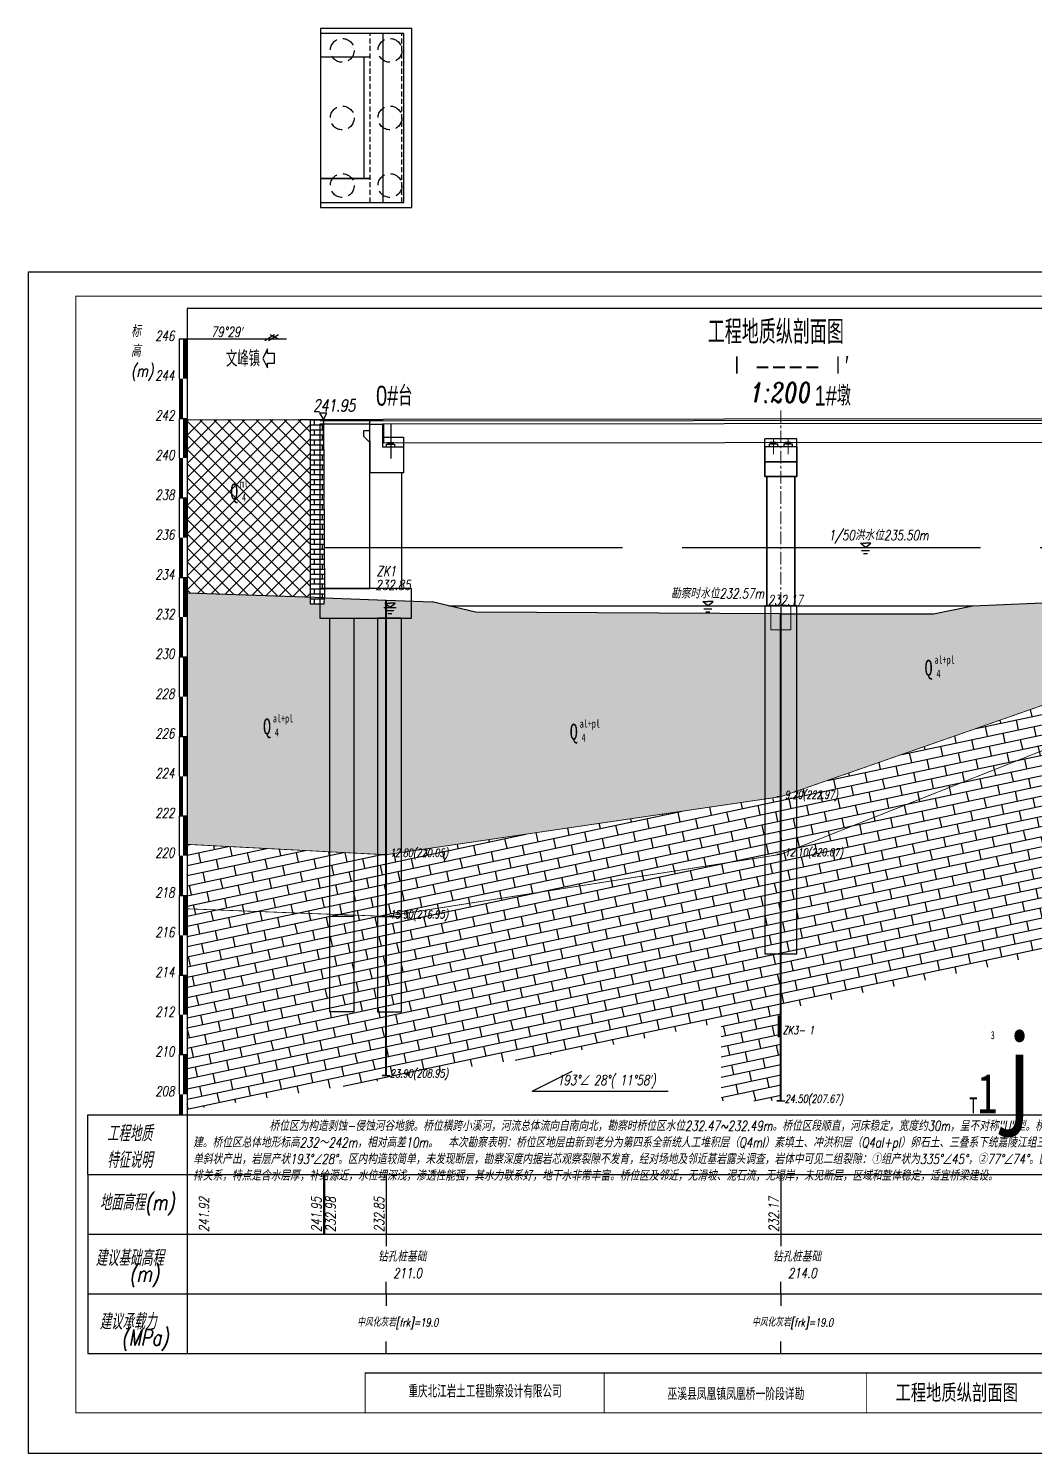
# Model space of a CAD drawing. Header units: millimetres. Extents: x -513 to 23624, y -721 to 12066.
# Drawn here: x -452.2 to -401.7, y 564.7 to 636.4 of the extents above; entities that cross this region are included whole.
import ezdxf
from ezdxf.enums import TextEntityAlignment as Align

# ---------------------------------------------------------------- set-up
doc = ezdxf.new("R2010")
doc.units = ezdxf.units.MM
for name, pattern in [('ACAD_ISO10W100', [18, 12, -3, 0, -3]), ('CENTER', [50.8, 31.75, -6.35, 6.35, -6.35]), ('DASHED', [19.05, 12.7, -6.35]), ('x-tc', [18, 15, -3])]:
    doc.linetypes.add(name, pattern=pattern)
for name, color, linetype in [('图框', 7, 'Continuous'), ('地下水', 5, 'Continuous'), ('地形线', 7, 'Continuous'), ('文字层', 7, 'Continuous'), ('桥型', 1, 'Continuous'), ('水位', 6, 'Continuous')]:
    doc.layers.add(name, color=color, linetype=linetype)
for name, color, linetype, lineweight in [('构造虚线', 6, 'DASHED', 20), ('结构轮廓', 1, 'Continuous', 35), ('轴线', 2, 'CENTER', 15)]:
    doc.layers.add(name, color=color, linetype=linetype, lineweight=lineweight)
doc.styles.add('FS', font='fsdb_e.shx', dxfattribs={"width": 0.75, "bigfont": 'fsdb.shx'})
doc.styles.add('fsdb', font='italc1.shx', dxfattribs={"width": 0.75, "bigfont": 'fsdb.shx'})
doc.styles.add('FSMM', font='fsdb_e.shx', dxfattribs={"width": 0.75, "bigfont": 'fsdb.shx'})
doc.styles.get("Standard").update_dxf_attribs({"font": 'italc1.shx', "width": 0.75, "bigfont": 'fsdb.shx'})
doc.styles.add('style1', font='fsdb_e.shx', dxfattribs={"width": 0.75, "bigfont": 'fsdb.shx'})
doc.styles.add('xdb', font='italc1.shx', dxfattribs={"width": 0.75, "bigfont": 'fsdb.shx'})
doc.styles.add('宋体', font='italc1.shx', dxfattribs={"width": 0.75, "bigfont": 'fsdb.shx'})
doc.styles.add('桥梁', font='fsdb_e.shx', dxfattribs={"width": 0.75, "bigfont": 'fsdb.shx'})
doc.linetypes.add('x-bzh', pattern='A,0,-0.35,[138,ltypeshp.shx,S=0.3,R=0,X=-0.35,Y=0],-2.65', length=3)
pattern_1 = [(11.9783, (-444.261, 578.43094), (-0.1037705, 0.489113), []), (101.9783, (-444.261, 578.43094), (-0.886352, 0.32308), [0.5, -0.5])]

# ---------------------------------------------------------------- blocks, each defined once
blk = doc.blocks.new('地下水标记(剖面)')
at = {"layer": '文字层', "color": 7, "linetype": 'Continuous'}
for p, q in [((-1.53, 0), (1.53, 0)), ((0, 0.01), (-1.32, 1.1)), ((-1.32, 1.1), (0, 1.1)), ((0, 0.01), (1.32, 1.1)), ((1.32, 1.1), (0, 1.1)), ((-1.01, -0.75), (0.99, -0.75)), ((-0.51, -1.5), (0.49, -1.5))]:
    blk.add_line(p, q, dxfattribs=at)
blk = doc.blocks.new('wqsddsdf')
at = {"layer": '桥型', "ltscale": 6.254921}
for p, q in [((1846.524, -9.339), (1846.524, -9.039)), ((1846.524, -9.039), (1846.824, -9.039)), ((1846.824, -9.039), (1846.824, -8.719)), ((1846.824, -9.639), (1846.524, -9.339))]:
    blk.add_line(p, q, dxfattribs=at)
at = {"layer": '桥型'}
for p, q in [((1847.474, -8.719), (1847.474, -9.876)), ((1848.524, -9.379), (1848.524, -9.879)), ((1848.524, -9.876), (1848.524, -11.176)), ((1848.524, -11.176), (1846.824, -11.176)), ((1848.424, -11.179), (1848.424, -16.979))]:
    blk.add_line(p, q, dxfattribs=at)
at = {"layer": '桥型', "ltscale": 4.724409}
blk.add_line((1846.824, -9.879), (1846.824, -9.639), dxfattribs=at)
at = {"layer": '桥型', "ltscale": 19.685039}
for p, q in [((1846.824, -9.876), (1846.824, -11.176)), ((1847.474, -9.379), (1848.524, -9.379)), ((1848.524, -9.876), (1847.474, -9.876))]:
    blk.add_line(p, q, dxfattribs=at)
at = {"layer": '桥型'}
for points in [[(1846.824, -8.719), (1844.324, -8.719), (1844.324, -16.979), (1846.824, -16.979)], [(1844.324, -18.479), (1848.924, -18.479), (1848.924, -16.979), (1844.324, -16.979)]]:
    blk.add_lwpolyline(points, close=True, dxfattribs=at)

msp = doc.modelspace()

# ---------------------------------------------------------------- hatches: boundary and pattern name
at = {"linetype": 'Continuous'}
h = msp.add_hatch(dxfattribs=at)
h.set_pattern_fill('STT', scale=0.2, style=0, pattern_type=2)
h.set_pattern_definition([(45, (-444.261, 578.43094), (-0.3535534, 0.3535534), []), (135, (-444.261, 578.43094), (-0.3535534, -0.3535534), [])])
h.paths.add_polyline_path([(-444.261, 607.96916), (-438.08013, 607.76473), (-438.08013, 616.70801), (-444.261, 616.68094)])
h.paths.add_polyline_path([(-441.69895, 613.78242), (-441.11895, 613.78242), (-441.11895, 613.18242), (-441.69895, 613.18242)], flags=24)
h.paths.add_polyline_path([(-441.59895, 613.08242), (-441.21562, 613.08242), (-441.21562, 612.48242), (-441.59895, 612.48242)], flags=24)
h.paths.add_polyline_path([(-442.29895, 613.68242), (-441.52562, 613.68242), (-441.52562, 612.39353), (-442.29895, 612.39353)], flags=24)
h = msp.add_hatch(dxfattribs=at)
h.set_pattern_fill('HY', scale=0.1, style=0, pattern_type=2)
h.set_pattern_definition([(0, (-444.261, 578.43094), (0, 0.25), []), (90, (-444.261, 578.43094), (-0.4, 0.25), [0.25, -0.25])])
h.paths.add_polyline_path([(-437.411, 616.71094), (-438.08013, 616.70801), (-438.08013, 607.76473), (-437.361, 607.74094)])
h.paths.add_polyline_path([(-437.361, 607.74094), (-438.08013, 607.76473), (-438.08013, 607.42626), (-437.37141, 607.42626)])
h = msp.add_hatch(dxfattribs=at)
h.set_pattern_fill('LST', scale=0.2, style=0, pattern_type=2)
h.set_pattern_definition([(0, (-444.261, 578.431), (0, 2), [0.2, -1.8]), (45, (-444.061, 578.431), (-2, 2e-16), [0.14142, -2.687006]), (135, (-444.261, 578.431), (-2e-16, -2), [0.14142, -2.687006]), (90, (-444.361, 578.531), (-2, 1e-16), [0.1, -1.9]), (135, (-443.511, 579.181), (-2e-16, -2), [0.21213, -2.616295]), (90, (-443.961, 578.531), (-2, 1e-16), [0.1, -1.9]), (45, (-444.361, 578.631), (-2, 2e-16), [0.14142, -2.687006]), (0, (-444.261, 578.731), (0, 2), [0.2, -1.8]), (135, (-443.961, 578.631), (-2e-16, -2), [0.14142, -2.687006]), (45, (-442.761, 578.331), (-2, 2e-16), [0.14142, -2.687006]), (90, (-442.661, 578.431), (-2, 1e-16), [0.2, -1.8]), (135, (-442.661, 578.631), (-2e-16, -2), [0.14142, -2.687006]), (0, (-442.861, 578.331), (0, 2), [0.1, -1.9]), (0, (-442.861, 578.731), (0, 2), [0.1, -1.9]), (135, (-442.861, 578.331), (-2e-16, -2), [0.14142, -2.687006]), (90, (-442.961, 578.431), (-2, 1e-16), [0.2, -1.8]), (45, (-442.961, 578.631), (-2, 2e-16), [0.14142, -2.687006]), (0, (-443.511, 579.181), (0, 2), [0.1, -1.9]), (45, (-443.411, 579.181), (-2, 2e-16), [0.14142, -2.687006]), (90, (-443.311, 579.281), (-2, 1e-16), [0.1, -1.9]), (135, (-443.311, 579.381), (-2e-16, -2), [0.21213, -2.616295]), (0, (-443.561, 579.531), (0, 2), [0.1, -1.9]), (90, (-443.661, 579.331), (-2, 1e-16), [0.1, -1.9]), (45, (-443.661, 579.431), (-2, 2e-16), [0.14142, -2.687006]), (0, (-442.761, 579.431), (0, 2), [0.1, -1.9]), (45, (-442.661, 579.431), (-2, 2e-16), [0.21213, -2.616295]), (90, (-442.511, 579.581), (-2, 1e-16), [0.1, -1.9]), (135, (-442.761, 579.431), (-2e-16, -2), [0.14142, -2.687006]), (90, (-442.861, 579.531), (-2, 1e-16), [0.1, -1.9]), (45, (-442.861, 579.631), (-2, 2e-16), [0.21213, -2.616295]), (0, (-442.711, 579.781), (0, 2), [0.1, -1.9]), (135, (-442.511, 579.681), (-2e-16, -2), [0.14142, -2.687006]), (0, (-443.511, 579.931), (0, 2), [0.1, -1.9]), (135, (-443.511, 579.931), (-2e-16, -2), [0.14142, -2.687006]), (90, (-443.611, 580.031), (-2, 1e-16), [0.1, -1.9]), (45, (-443.611, 580.131), (-2, 2e-16), [0.21213, -2.616295]), (0, (-443.461, 580.281), (0, 2), [0.1, -1.9]), (135, (-443.261, 580.181), (-2e-16, -2), [0.14142, -2.687006]), (90, (-443.261, 580.081), (-2, 1e-16), [0.1, -1.9]), (45, (-443.411, 579.931), (-2, 2e-16), [0.21213, -2.616295]), (90, (-444.261, 578.67094), (-0.5, 0.5), [0.02, -0.98]), (0, (-444.261, 578.69094), (0.5, 0.5), [0.02, -0.98]), (90, (-444.241, 578.67094), (-0.5, 0.5), [0.02, -0.98]), (0, (-444.261, 578.67094), (0.5, 0.5), [0.02, -0.98])])
h.paths.add_polyline_path([(-384.561, 605.44576), (-384.561, 608.11424), (-393.28378, 607.8195), (-393.28714, 607.68953), (-394.05135, 607.68953), (-394.04805, 607.79368), (-397.29689, 607.6839), (-397.521, 607.63094), (-397.521, 603.63094), (-394.601, 604.22288)])
h.paths.add_polyline_path([(-397.521, 607.63094), (-404.75957, 607.33094), (-406.72826, 606.93094), (-414.411, 606.93094), (-414.411, 597.73094), (-397.521, 603.63094)])
h.paths.add_polyline_path([(-414.411, 606.93094), (-429.75845, 607.00995), (-431.94267, 607.53152), (-434.261, 607.61094), (-434.261, 594.81094), (-414.411, 597.73094)])
h.paths.add_polyline_path([(-434.261, 607.61094), (-437.361, 607.74094), (-437.37141, 607.42626), (-438.08013, 607.42626), (-438.08013, 607.76473), (-444.261, 607.96916), (-444.261, 595.33306), (-434.261, 594.81094)])
h.paths.add_polyline_path([(-390.10203, 606.86914), (-388.89536, 606.86914), (-388.89536, 606.19581), (-390.10203, 606.19581)], flags=24)
h.paths.add_polyline_path([(-390.00203, 606.16914), (-389.61869, 606.16914), (-389.61869, 605.56914), (-390.00203, 605.56914)], flags=24)
h.paths.add_polyline_path([(-390.70203, 606.76914), (-389.92869, 606.76914), (-389.92869, 605.48026), (-390.70203, 605.48026)], flags=24)
h.paths.add_polyline_path([(-397.421, 604.03094), (-395.09421, 604.03094), (-395.09421, 603.43094), (-397.421, 603.43094)], flags=9)
h.paths.add_polyline_path([(-406.78451, 604.91672), (-405.57784, 604.91672), (-405.57784, 604.24338), (-406.78451, 604.24338)], flags=24)
h.paths.add_polyline_path([(-406.68451, 604.21672), (-406.30117, 604.21672), (-406.30117, 603.61672), (-406.68451, 603.61672)], flags=24)
h.paths.add_polyline_path([(-407.38451, 604.81672), (-406.61117, 604.81672), (-406.61117, 603.52783), (-407.38451, 603.52783)], flags=24)
h.paths.add_polyline_path([(-414.311, 598.13094), (-411.98421, 598.13094), (-411.98421, 597.53094), (-414.311, 597.53094)], flags=9)
h.paths.add_polyline_path([(-424.62433, 601.70099), (-423.41766, 601.70099), (-423.41766, 601.02766), (-424.62433, 601.02766)], flags=24)
h.paths.add_polyline_path([(-424.52433, 601.00099), (-424.141, 601.00099), (-424.141, 600.40099), (-424.52433, 600.40099)], flags=24)
h.paths.add_polyline_path([(-425.22433, 601.60099), (-424.451, 601.60099), (-424.451, 600.3121), (-425.22433, 600.3121)], flags=24)
h.paths.add_polyline_path([(-434.161, 595.21094), (-431.65207, 595.21094), (-431.65207, 594.61094), (-434.161, 594.61094)], flags=9)
h.paths.add_polyline_path([(-440.04707, 601.96556), (-438.84041, 601.96556), (-438.84041, 601.29223), (-440.04707, 601.29223)], flags=24)
h.paths.add_polyline_path([(-439.94707, 601.26556), (-439.56374, 601.26556), (-439.56374, 600.66556), (-439.94707, 600.66556)], flags=24)
h.paths.add_polyline_path([(-440.64707, 601.86556), (-439.87374, 601.86556), (-439.87374, 600.57667), (-440.64707, 600.57667)], flags=24)
h = msp.add_hatch(dxfattribs=at)
h.set_pattern_fill('HY', scale=0.2, angle=11.978284, style=0, pattern_type=2)
h.set_pattern_definition(pattern_1)
h.paths.add_polyline_path([(-397.521, 590.71198), (-384.561, 593.83138), (-384.561, 603.54904), (-394.601, 602.21385), (-397.521, 601.53094)])
h.paths.add_polyline_path([(-394.601, 604.22288), (-397.521, 603.63094), (-397.521, 601.53094), (-394.601, 602.21385), (-384.561, 603.54904), (-384.561, 605.44576)])
h.paths.add_polyline_path([(-397.521, 601.53094), (-397.521, 603.63094), (-414.411, 597.73094), (-414.411, 594.83094)])
h.paths.add_polyline_path([(-414.411, 594.83094), (-414.411, 587.00191), (-403.84473, 589.18989), (-397.521, 590.71198), (-397.521, 601.53094)])
h.paths.add_polyline_path([(-434.261, 591.71094), (-444.261, 592.09057), (-444.261, 581.9619), (-423.14089, 585.1942), (-414.411, 587.00191), (-414.411, 594.83094)])
h.paths.add_polyline_path([(-414.411, 594.83094), (-414.411, 597.73094), (-434.261, 594.81094), (-434.261, 591.71094)])
h.paths.add_polyline_path([(-444.261, 595.33306), (-444.261, 592.09057), (-434.261, 591.71094), (-434.261, 594.81094)])
h.paths.add_polyline_path([(-397.421, 601.93094), (-395.10493, 601.93094), (-395.10493, 601.33094), (-397.421, 601.33094)], flags=24)
h.paths.add_polyline_path([(-397.421, 604.03094), (-395.09421, 604.03094), (-395.09421, 603.43094), (-397.421, 603.43094)], flags=25)
h.paths.add_polyline_path([(-414.311, 595.23094), (-411.80207, 595.23094), (-411.80207, 594.63094), (-414.311, 594.63094)], flags=24)
h.paths.add_polyline_path([(-414.311, 598.13094), (-411.98421, 598.13094), (-411.98421, 597.53094), (-414.311, 597.53094)], flags=25)
h.paths.add_polyline_path([(-434.161, 584.11094), (-431.61993, 584.11094), (-431.61993, 583.51094), (-434.161, 583.51094)], flags=24)
h.paths.add_polyline_path([(-434.161, 592.11094), (-431.65207, 592.11094), (-431.65207, 591.51094), (-434.161, 591.51094)], flags=24)
h.paths.add_polyline_path([(-434.161, 595.21094), (-431.65207, 595.21094), (-431.65207, 594.61094), (-434.161, 594.61094)], flags=25)
h = msp.add_hatch(dxfattribs=at)
h.set_pattern_fill('HY', scale=0.2, angle=11.978284, style=0, pattern_type=2)
h.set_pattern_definition(pattern_1)
h.paths.add_polyline_path([(-417.411, 586.3807), (-417.411, 582.43094), (-414.411, 582.43094), (-414.411, 587.00191)])
h.paths.add_polyline_path([(-400.521, 586.73094), (-397.521, 586.73094), (-397.521, 590.71198), (-400.521, 589.98989)])

# ---------------------------------------------------------------- linework, layer by layer
at = {"color": 1, "linetype": 'DASHED', "ltscale": 0.02}
for p, q in [((-435.061, 627.62076), (-435.061, 636.12076)), ((-433.461, 627.62076), (-433.461, 636.12076))]:
    msp.add_line(p, q, dxfattribs=at)
at = {"color": 1, "linetype": 'Continuous'}
for p, q in [((-434.41093, 627.62076), (-434.41093, 636.12076)), ((-435.061, 634.92076), (-437.561, 634.92076)), ((-435.36093, 628.82076), (-435.36093, 634.92076)), ((-435.061, 628.82076), (-437.561, 628.82076))]:
    msp.add_line(p, q, dxfattribs=at)
at = {"color": 7, "linetype": 'Continuous'}
for p, q in [((-437.561, 628.82076), (-435.061, 628.82076)), ((-444.661, 620.76094), (-439.261, 620.76094)), ((-439.861, 620.96094), (-440.361, 620.66094)), ((-439.661, 620.96094), (-440.161, 620.66094)), ((-439.68924, 620.76094), (-440.08924, 620.96094)), ((-435.08726, 616.62045), (-435.08104, 614.66423)), ((-414.411, 597.73094), (-414.611, 597.73094)), ((-434.261, 594.81094), (-434.461, 594.81094)), ((-414.411, 594.83094), (-414.611, 594.83094)), ((-434.261, 591.71094), (-434.461, 591.71094)), ((-434.261, 583.71094), (-434.461, 583.71094)), ((-426.9085, 582.92441), (-424.9085, 583.92441)), ((-426.9085, 582.92441), (-420.07287, 582.92441)), ((-414.611, 582.43094), (-414.211, 582.43094)), ((-414.411, 582.43094), (-414.611, 582.43094))]:
    msp.add_line(p, q, dxfattribs=at)
for p, q in [((-370.41637, 622.2822), (-444.261, 622.2822)), ((-444.261, 622.2822), (-444.261, 578.43094)), ((-444.661, 620.76094), (-444.661, 618.76094)), ((-444.661, 620.76094), (-444.261, 620.76094)), ((-444.261, 618.76094), (-444.261, 616.76094)), ((-444.661, 616.76094), (-444.661, 614.76094)), ((-444.661, 616.76094), (-444.261, 616.76094)), ((-444.661, 616.76094), (-444.261, 616.76094)), ((-444.261, 614.76094), (-444.261, 612.76094)), ((-444.661, 612.76094), (-444.661, 610.76094)), ((-444.661, 612.76094), (-444.261, 612.76094)), ((-444.661, 612.76094), (-444.261, 612.76094)), ((-444.261, 610.76094), (-444.261, 608.76094)), ((-444.661, 608.76094), (-444.661, 606.76094)), ((-444.661, 608.76094), (-444.261, 608.76094)), ((-444.661, 608.76094), (-444.261, 608.76094)), ((-444.261, 606.76094), (-444.261, 604.76094)), ((-444.661, 604.76094), (-444.661, 602.76094)), ((-444.661, 604.76094), (-444.261, 604.76094)), ((-444.661, 604.76094), (-444.261, 604.76094)), ((-444.261, 602.76094), (-444.261, 600.76094)), ((-444.661, 600.76094), (-444.661, 598.76094)), ((-444.661, 600.76094), (-444.261, 600.76094)), ((-444.661, 600.76094), (-444.261, 600.76094)), ((-444.261, 598.76094), (-444.261, 596.76094)), ((-444.661, 596.76094), (-444.661, 594.76094)), ((-444.661, 596.76094), (-444.261, 596.76094)), ((-444.661, 596.76094), (-444.261, 596.76094)), ((-444.261, 594.76094), (-444.261, 592.76094)), ((-444.661, 592.76094), (-444.661, 590.76094)), ((-444.661, 592.76094), (-444.261, 592.76094)), ((-444.661, 592.76094), (-444.261, 592.76094)), ((-444.261, 590.76094), (-444.261, 588.76094)), ((-444.661, 588.76094), (-444.661, 586.76094)), ((-444.661, 588.76094), (-444.261, 588.76094)), ((-444.661, 588.76094), (-444.261, 588.76094)), ((-444.261, 586.76094), (-444.261, 584.76094)), ((-444.661, 584.76094), (-444.661, 582.76094)), ((-444.661, 584.76094), (-444.261, 584.76094)), ((-444.661, 584.76094), (-444.261, 584.76094)), ((-434.461, 583.71094), (-434.061, 583.71094)), ((-444.261, 582.76094), (-444.261, 580.76094)), ((-449.261, 581.72441), (-384.561, 581.72441)), ((-444.661, 581.72441), (-444.261, 581.72441)), ((-444.261, 581.72441), (-444.261, 569.72441)), ((-444.261, 581.72441), (-444.261, 578.72441)), ((-449.261, 578.72441), (-384.561, 578.72441)), ((-449.261, 578.72441), (-449.261, 572.72441)), ((-449.261, 578.72441), (-449.261, 569.72441)), ((-444.261, 578.72441), (-444.261, 572.72441)), ((-437.411, 578.72441), (-437.411, 575.72441)), ((-437.361, 578.72441), (-437.361, 575.72441)), ((-434.261, 578.72441), (-434.261, 575.72441)), ((-414.411, 578.72441), (-414.411, 575.72441)), ((-449.261, 575.72441), (-384.561, 575.72441)), ((-449.261, 575.72441), (-384.561, 575.72441)), ((-449.261, 572.72441), (-384.561, 572.72441)), ((-449.261, 569.72441), (-384.561, 569.72441))]:
    msp.add_line(p, q)
at = {"color": 1}
msp.add_lwpolyline([(-437.561, 627.37076), (-432.961, 627.37076), (-432.961, 636.37076), (-437.561, 636.37076)], close=True, dxfattribs=at)
at = {"color": 1, "linetype": 'Continuous'}
msp.add_lwpolyline([(-437.561, 627.62076), (-433.36093, 627.62076), (-433.36093, 636.12076), (-437.561, 636.12076)], dxfattribs=at)
for points in [[(-444.361, 620.76094, 0.2, 0.2, 0), (-444.361, 618.76094, 0, 0, 0)], [(-444.561, 618.76094, 0.2, 0.2, 0), (-444.561, 616.76094, 0, 0, 0)], [(-444.361, 616.76094, 0.2, 0.2, 0), (-444.361, 614.76094, 0, 0, 0)], [(-444.561, 614.76094, 0.2, 0.2, 0), (-444.561, 612.76094, 0, 0, 0)], [(-444.361, 612.76094, 0.2, 0.2, 0), (-444.361, 610.76094, 0, 0, 0)], [(-444.561, 610.76094, 0.2, 0.2, 0), (-444.561, 608.76094, 0, 0, 0)], [(-444.361, 608.76094, 0.2, 0.2, 0), (-444.361, 606.76094, 0, 0, 0)], [(-434.261, 607.61094, 0.1, 0.1, 0), (-434.261, 583.71094, 0, 0, 0)], [(-444.561, 606.76094, 0.2, 0.2, 0), (-444.561, 604.76094, 0, 0, 0)], [(-444.361, 604.76094, 0.2, 0.2, 0), (-444.361, 602.76094, 0, 0, 0)], [(-444.561, 602.76094, 0.2, 0.2, 0), (-444.561, 600.76094, 0, 0, 0)], [(-444.361, 600.76094, 0.2, 0.2, 0), (-444.361, 598.76094, 0, 0, 0)], [(-444.561, 598.76094, 0.2, 0.2, 0), (-444.561, 596.76094, 0, 0, 0)], [(-444.361, 596.76094, 0.2, 0.2, 0), (-444.361, 594.76094, 0, 0, 0)], [(-444.561, 594.76094, 0.2, 0.2, 0), (-444.561, 592.76094, 0, 0, 0)], [(-444.361, 592.76094, 0.2, 0.2, 0), (-444.361, 590.76094, 0, 0, 0)], [(-444.561, 590.76094, 0.2, 0.2, 0), (-444.561, 588.76094, 0, 0, 0)], [(-444.361, 588.76094, 0.2, 0.2, 0), (-444.361, 586.76094, 0, 0, 0)], [(-444.561, 586.76094, 0.2, 0.2, 0), (-444.561, 584.76094, 0, 0, 0)], [(-444.361, 584.76094, 0.2, 0.2, 0), (-444.361, 582.76094, 0, 0, 0)], [(-444.561, 582.76094, 0.2, 0.2, 0), (-444.561, 581.72441, 0, 0, 0)]]:
    msp.add_lwpolyline(points, format="xyseb")
at = {"color": 7}
msp.add_lwpolyline([(-440.21265, 620.02056), (-440.21265, 620.26163), (-440.45371, 619.7795), (-440.21265, 619.29738), (-440.21265, 619.53844), (-439.87139, 619.53844), (-439.87139, 620.02056)], close=True, dxfattribs=at)
at = {"color": 7, "linetype": 'Continuous'}
for points in [[(-438.08013, 616.70801), (-438.08013, 607.42626), (-437.37141, 607.42626), (-437.361, 607.74094)], [(-449.261, 578.72441), (-449.261, 581.72441)]]:
    msp.add_lwpolyline(points, dxfattribs=at)
for points in [[(-434.19104, 615.51623), (-433.89104, 615.51623), (-433.89104, 615.52623), (-434.19104, 615.52623)], [(-434.16604, 615.46423), (-433.91604, 615.46423), (-433.91604, 615.51623), (-434.16604, 615.51623)]]:
    msp.add_lwpolyline(points, close=True, dxfattribs=at)
at = {"color": 7, "linetype": 'x-tc'}
msp.add_lwpolyline([(-437.361, 607.74094), (-444.261, 607.96916)], dxfattribs=at)
at = {"color": 7, "linetype": 'Continuous'}
for points in [[(-414.411, 606.93094, 0.1, 0.1, 0), (-414.411, 582.43094, 0, 0, 0)], [(-414.511, 586.73094, 0.1, 0.1, 0), (-414.511, 585.63094, 0, 0, 0)]]:
    msp.add_lwpolyline(points, format="xyseb", dxfattribs=at)
at = {"color": 7, "linetype": 'x-bzh'}
for points in [[(-414.411, 597.73094, 0.04, 0.04, 0), (-397.521, 603.63094, 0, 0, 0)], [(-434.261, 594.81094, 0.04, 0.04, 0), (-414.411, 597.73094, 0, 0, 0)], [(-444.261, 595.33306, 0.04, 0.04, 0), (-434.261, 594.81094, 0, 0, 0)]]:
    msp.add_lwpolyline(points, format="xyseb", dxfattribs=at)
at = {"color": 7, "linetype": 'ACAD_ISO10W100'}
for points in [[(-414.411, 594.83094, 0.04, 0.04, 0), (-397.521, 601.53094, 0, 0, 0)], [(-434.261, 591.71094, 0.04, 0.04, 0), (-414.411, 594.83094, 0, 0, 0)]]:
    msp.add_lwpolyline(points, format="xyseb", dxfattribs=at)
at = {"color": 7, "linetype": 'ACAD_ISO10W100', "const_width": 0.04, "flags": 128}
msp.add_lwpolyline([(-444.261, 592.09057), (-434.261, 591.71094)], dxfattribs=at)
at = {"linetype": 'Continuous'}
for points in [[(-434.261, 575.72441), (-434.261, 575.12441)], [(-414.411, 575.72441), (-414.411, 575.12441)], [(-434.261, 572.72441), (-434.261, 573.32441)], [(-434.261, 572.72441), (-434.261, 572.12441)], [(-414.411, 572.72441), (-414.411, 573.32441)], [(-414.411, 572.72441), (-414.411, 572.12441)], [(-434.261, 569.72441), (-434.261, 570.32441)], [(-414.411, 569.72441), (-414.411, 570.32441)]]:
    msp.add_lwpolyline(points, dxfattribs=at)
at = {"color": 1, "linetype": 'DASHED', "ltscale": 0.05}
for centre in [(-436.461, 635.27076), (-434.061, 635.27076), (-436.461, 631.87076), (-434.061, 631.87076), (-436.461, 628.47076), (-434.061, 628.47076)]:
    msp.add_circle(centre, 0.6, dxfattribs=at)
at = {"layer": '图框', "color": 9}
msp.add_lwpolyline([(-368.13675, 564.69289), (-452.23526, 564.69289), (-452.23526, 624.13553), (-368.13675, 624.13553)], close=True, dxfattribs=at)
at = {"layer": '图框', "color": 7, "linetype": 'Continuous', "const_width": 0.06}
msp.add_lwpolyline([(-449.85924, 622.90898), (-369.50867, 622.90898), (-369.50867, 566.74124), (-449.85924, 566.74124)], close=True, dxfattribs=at)
msp.add_lwpolyline([(-369.50867, 568.74124), (-435.30867, 568.74124), (-435.30867, 566.74124)], dxfattribs=at)
at = {"layer": '图框', "color": 7, "const_width": 0.04}
for points in [[(-423.29104, 566.74124), (-423.29104, 568.74124)], [(-410.09782, 566.74124), (-410.09782, 568.74124)]]:
    msp.add_lwpolyline(points, dxfattribs=at)
at = {"layer": '地下水', "linetype": 'x-tc'}
msp.add_lwpolyline([(-437.37505, 610.26094), (-393.96977, 610.26094)], dxfattribs=at)
at = {"layer": '地下水', "linetype": 'Continuous'}
msp.add_lwpolyline([(-431.10269, 607.33094), (-404.75957, 607.33094)], dxfattribs=at)
at = {"layer": '地形线'}
for p, q in [((-444.261, 616.68094), (-437.411, 616.71094)), ((-437.411, 616.71094), (-437.361, 607.74094)), ((-437.361, 607.74094), (-434.261, 607.61094)), ((-434.261, 607.61094), (-431.94267, 607.53152)), ((-404.75957, 607.33094), (-397.521, 607.63094))]:
    msp.add_line(p, q, dxfattribs=at)
for points in [[(-414.411, 606.93094), (-429.75845, 607.00995), (-431.94267, 607.53152)], [(-414.411, 606.93094), (-406.72826, 606.93094), (-404.75957, 607.33094)]]:
    msp.add_lwpolyline(points, dxfattribs=at)
at = {"layer": '构造虚线', "ltscale": 14.76378}
for p, q in [((-414.91104, 607.32358), (-414.91104, 606.12358)), ((-413.91104, 607.32358), (-413.91104, 606.12358)), ((-414.91104, 606.12358), (-413.91104, 606.12358))]:
    msp.add_line(p, q, dxfattribs=at)
at = {"layer": '桥型'}
for p, q in [((-438.58182, 616.71094), (-434.41111, 616.71094)), ((-389.8297, 616.65356), (-437.561, 616.61864)), ((-437.411, 615.80194), (-437.411, 616.55194)), ((-435.08104, 616.47094), (-434.43104, 616.47094)), ((-389.82959, 616.50356), (-434.43104, 616.47094)), ((-389.82976, 616.74356), (-434.41111, 616.71094)), ((-434.39104, 616.47094), (-434.39104, 615.52096)), ((-434.02093, 616.47094), (-434.02093, 614.73486)), ((-434.43104, 615.81094), (-433.38104, 615.81094)), ((-413.61104, 615.72898), (-415.21104, 615.72898)), ((-415.21104, 615.32898), (-415.21104, 615.72898)), ((-413.61104, 615.32898), (-413.61104, 615.72898)), ((-394.43106, 615.5502), (-434.39104, 615.52096)), ((-433.38104, 615.31423), (-433.38104, 615.31423)), ((-413.61104, 615.32898), (-415.21104, 615.32898)), ((-414.98104, 615.32898), (-414.98104, 615.47898)), ((-414.98104, 615.47898), (-414.58104, 615.47898)), ((-414.58104, 615.47898), (-414.58104, 615.32898)), ((-414.24104, 615.32898), (-414.24104, 615.47898)), ((-414.24104, 615.47898), (-413.84104, 615.47898)), ((-413.84104, 615.47898), (-413.84104, 615.32898)), ((-415.21104, 607.32358), (-415.21104, 589.82358)), ((-413.61104, 589.82358), (-413.61104, 607.32358)), ((-415.21104, 589.82358), (-413.61104, 589.82358))]:
    msp.add_line(p, q, dxfattribs=at)
at = {"layer": '桥型', "ltscale": 2.952756}
for p, q in [((-434.24104, 615.31423), (-434.24104, 615.46423)), ((-433.84104, 615.46423), (-433.84104, 615.31423))]:
    msp.add_line(p, q, dxfattribs=at)
at = {"layer": '桥型', "ltscale": 7.874016}
msp.add_line((-434.24104, 615.46423), (-433.84104, 615.46423), dxfattribs=at)
at = {"layer": '桥型', "ltscale": 13.740157}
msp.add_line((-414.41104, 607.26892), (-414.41104, 597.81976), dxfattribs=at)
at = {"layer": '桥型'}
for points in [[(-437.411, 616.71094), (-437.23122, 617.02894), (-437.59651, 617.02563)], [(-414.95114, 615.53098), (-414.65114, 615.53098), (-414.65114, 615.54098), (-414.95114, 615.54098)], [(-414.92614, 615.47898), (-414.67614, 615.47898), (-414.67614, 615.53098), (-414.92614, 615.53098)], [(-414.21114, 615.53098), (-413.91114, 615.53098), (-413.91114, 615.54098), (-414.21114, 615.54098)], [(-414.18614, 615.47898), (-413.93614, 615.47898), (-413.93614, 615.53098), (-414.18614, 615.53098)], [(-435.8811, 591.71083), (-437.0811, 591.71083), (-437.0811, 606.71083), (-435.8811, 606.71083)], [(-435.8811, 586.91083), (-437.0811, 586.91083), (-437.0811, 606.71083), (-435.8811, 606.71083)], [(-434.6811, 591.71083), (-433.4811, 591.71083), (-433.4811, 606.71083), (-434.6811, 606.71083)], [(-434.6811, 586.91083), (-433.4811, 586.91083), (-433.4811, 606.71083), (-434.6811, 606.71083)]]:
    msp.add_lwpolyline(points, close=True, dxfattribs=at)
at = {"layer": '结构轮廓'}
for p, q in [((-415.21104, 614.57898), (-415.21104, 615.32898)), ((-413.61104, 615.32898), (-413.61104, 614.57898)), ((-415.21104, 613.82898), (-415.21104, 614.57898)), ((-415.21104, 614.57898), (-413.61104, 614.57898)), ((-413.61104, 614.57898), (-413.61104, 613.82898)), ((-413.61104, 613.82898), (-415.21104, 613.82898)), ((-415.11104, 613.82358), (-415.11104, 607.32358)), ((-413.71104, 613.82358), (-413.71104, 607.32358)), ((-415.21104, 607.32358), (-413.61104, 607.32358))]:
    msp.add_line(p, q, dxfattribs=at)
at = {"layer": '轴线', "linetype": 'CENTER', "ltscale": 0.02}
msp.add_line((-414.41104, 617.16101), (-414.41104, 607.26892), dxfattribs=at)
at = {"layer": '轴线', "ltscale": 14.724409}
for p, q in [((-414.78104, 615.70398), (-414.78104, 614.95398)), ((-414.04104, 615.70398), (-414.04104, 614.95398)), ((-414.41104, 607.26892), (-414.41104, 606.74858))]:
    msp.add_line(p, q, dxfattribs=at)

# ---------------------------------------------------------------- block references
at = {"color": 7, "linetype": 'Continuous'}
msp.add_blockref('wqsddsdf', (-2281.90552, 625.18976), dxfattribs=at)
at = {"layer": '地下水', "color": 7, "linetype": 'Continuous', "xscale": 0.1999999999998181, "yscale": 0.1999999999998181, "zscale": 0.1999999999998181}
for p in [(-410.14589, 610.26094), (-418.07149, 607.33094)]:
    msp.add_blockref('地下水标记(剖面)', p, dxfattribs=at)
at = {"layer": '水位', "color": 7, "linetype": 'Continuous', "xscale": 0.1999999999998181, "yscale": 0.1999999999998181, "zscale": 0.1999999999998181}
msp.add_blockref('地下水标记(剖面)', (-434.061, 607.24094), dxfattribs=at)

# ---------------------------------------------------------------- texts
at = {"color": 7, "style": '桥梁', "width": 0.75}
msp.add_text('文峰镇', height=0.8, rotation=0.7448, dxfattribs=at).set_placement((-441.448, 619.36456), align=Align.CENTER)
at = {"attachment_point": 1, "style": 'xdb'}
for s, insert, char_height, width in [('标', (-447.08656, 621.453), 0.6, 1.2), ('246', (-445.861, 621.16094), 0.5, 3), ('高', (-447.08656, 620.453), 0.6, 1.2), ('(m)', (-447.08656, 619.453), 0.6, 3.6), ('244', (-445.861, 619.16094), 0.5, 3), ('242', (-445.861, 617.16094), 0.5, 3), ('240', (-445.861, 615.16094), 0.5, 3), ('238', (-445.861, 613.16094), 0.5, 3), ('236', (-445.861, 611.16094), 0.5, 3), ('234', (-445.861, 609.16094), 0.5, 3), ('232', (-445.861, 607.16094), 0.5, 3), ('230', (-445.861, 605.16094), 0.5, 3), ('228', (-445.861, 603.16094), 0.5, 3), ('226', (-445.861, 601.16094), 0.5, 3), ('224', (-445.861, 599.16094), 0.5, 3), ('222', (-445.861, 597.16094), 0.5, 3), ('220', (-445.861, 595.16094), 0.5, 3), ('218', (-445.861, 593.16094), 0.5, 3), ('216', (-445.861, 591.16094), 0.5, 3), ('214', (-445.861, 589.16094), 0.5, 3), ('212', (-445.861, 587.16094), 0.5, 3), ('210', (-445.861, 585.16094), 0.5, 3), ('208', (-445.861, 583.16094), 0.5, 3), ('工程地质\\P特征说明', (-448.29124, 581.19145), 0.8, 7), ('地面高程(m)', (-448.661, 577.72441), 0.8, 7), ('建议基础高程', (-448.861, 574.92441), 0.8, 7), ('(m)', (-447.161, 574.12441), 0.8, 7), ('建议承载力', (-448.661, 571.72441), 0.8, 7), ('(MPa)', (-447.561, 570.92441), 0.8, 7)]:
    msp.add_mtext(s, dxfattribs=dict(at, insert=insert, char_height=char_height, width=width))
at = {"color": 7, "linetype": 'Continuous', "attachment_point": 1}
for s, insert, char_height, width, style in [('79°29′', (-443.061, 621.36094), 0.5, 6, 'xdb'), ('{\\fSimSun|b0|i0|c134|p2;ml}', (-441.59895, 613.68242), 0.4, 4, '宋体'), ('{\\fSimSun|b0|i0|c134|p2;Q}', (-442.09895, 613.48242), 0.8, 1.6, '宋体'), ('{\\fSimSun|b0|i0|c134|p2;4}', (-441.49895, 612.98242), 0.4, 0.8, '宋体'), ('{\\fSimSun|b0|i0|c134|p2;Q}', (-407.18451, 604.61672), 0.8, 1.6, '宋体'), ('{\\fSimSun|b0|i0|c134|p2;al+pl}', (-406.68451, 604.81672), 0.4, 4, '宋体'), ('{\\fSimSun|b0|i0|c134|p2;4}', (-406.58451, 604.11672), 0.4, 0.8, '宋体'), ('{\\fSimSun|b0|i0|c134|p2;Q}', (-440.44707, 601.66556), 0.8, 1.6, '宋体'), ('{\\fSimSun|b0|i0|c134|p2;al+pl}', (-439.94707, 601.86556), 0.4, 4, '宋体'), ('{\\fSimSun|b0|i0|c134|p2;Q}', (-425.02433, 601.40099), 0.8, 1.6, '宋体'), ('{\\fSimSun|b0|i0|c134|p2;al+pl}', (-424.52433, 601.60099), 0.4, 4, '宋体'), ('{\\fSimSun|b0|i0|c134|p2;4}', (-439.84707, 601.16556), 0.4, 0.8, '宋体'), ('{\\fSimSun|b0|i0|c134|p2;4}', (-424.42433, 600.90099), 0.4, 0.8, '宋体'), ('9.20(222.97)', (-414.211, 598.03094), 0.4, 9.6, 'xdb'), ('12.80(220.05)', (-434.061, 595.11094), 0.4, 10.4, 'xdb'), ('12.10(220.07)', (-414.211, 595.13094), 0.4, 10.4, 'xdb'), ('15.90(216.95)', (-434.061, 592.01094), 0.4, 10.4, 'xdb'), ('ZK3- 1', (-414.311, 586.18094), 0.4, 4.8, 'xdb'), ('23.90(208.95)', (-434.061, 584.01094), 0.4, 10.4, 'xdb'), (' 193°∠ 28°( 11°58′)', (-425.9085, 583.72441), 0.5, 19, 'xdb'), ('24.50(207.67)', (-414.211, 582.73094), 0.4, 10.4, 'xdb'), ('\\pi3.83929;桥位区为构造剥蚀-侵蚀河谷地貌。桥位横跨{\\C256;小溪河，河流总体流向自南}向北，勘察时桥位区水位232.47~232.49m。桥位区段顺直，河床稳定，宽度约30m，呈不对称"U"型。桥位区两侧岸坡均修建有条石挡墙，高约6～8m，为两岸居民修建房屋时修建。桥位区总体地形标高232～242m，相对高差10m。  本次勘察表明：桥位区地层由新到老分为第四系全新统人工堆积层（Q4ml）素填土、冲洪积层（Q4al+pl）卵石土、三叠系下统嘉陵江组三段（T1j3）灰岩。场地位处尖山-巫溪向斜北东翼（见图2.5-1），岩层呈单斜状产出，岩层产状193°∠28°。区内构造较简单，未发现断层，勘察深度内据岩芯观察裂隙不发育，经对场地及邻近基岩露头调查，岩体中可见二组裂隙：①组产状为335°∠45°，②77°∠74°。区内裂隙结合差，属硬性结构面。桥位区横跨小溪河，地下水{\\C256;与小溪河互为补排关系，特点}是含水层厚，补给源近，水位埋深浅，渗透性能强，其水力联系好，地下水非常丰富。桥位区及邻近，无滑坡、泥石流，无塌岸，未见断层，区域和整体稳定，适宜桥梁建设。', (-443.96323, 581.42217), 0.5, 59.3255931, 'xdb')]:
    msp.add_mtext(s, dxfattribs=dict(at, insert=insert, char_height=char_height, width=width, style=style))
at = {"char_height": 0.5, "attachment_point": 1, "style": 'xdb'}
for s, insert, width, rotation in [('ZK1', (-434.72999, 609.32709), 3, 359.9999985), ('232.85', (-434.78921, 608.62879), 6, 359.9999985), ('241.92', (-443.661, 575.82441), 6, 89.9999985), ('241.95', (-438.011, 575.82441), 6, 89.9999985), ('232.98', (-437.29495, 575.82441), 6, 89.9999985), ('232.85', (-434.861, 575.82441), 6, 89.9999985), ('232.17', (-415.011, 575.82441), 6, 89.9999985)]:
    msp.add_mtext(s, dxfattribs=dict(at, insert=insert, width=width, rotation=rotation))
at = {"color": 7, "linetype": 'Continuous', "insert": (-415.06549, 607.86921), "char_height": 0.5, "width": 6, "attachment_point": 1, "rotation": 359.9999985, "style": 'xdb'}
msp.add_mtext('232.17', dxfattribs=at)
at = {"attachment_point": 1}
for s, insert, char_height, width in [('\\f仿宋_GB2312|b0|i0|c134|p49;T\\H2;1\\H4;j', (-404.93355, 585.79993), 0.8, 7.95888), ('\\f仿宋_GB2312|b0|i0|c134|p49;3', (-403.85628, 585.93764), 0.4, 0.9931)]:
    msp.add_mtext(s, dxfattribs=dict(at, insert=insert, char_height=char_height, width=width))
at = {"color": 7, "linetype": 'Continuous', "char_height": 0.5, "width": 6.2221108, "attachment_point": 1}
for s, insert in [('     钻孔桩基础\\P        211.0', (-435.95886, 574.84892)), ('     钻孔桩基础\\P        214.0', (-416.10886, 574.84892))]:
    msp.add_mtext(s, dxfattribs=dict(at, insert=insert))
at = {"color": 7, "char_height": 0.4, "width": 18.7018519, "attachment_point": 1}
for insert in [(-435.71341, 571.48354), (-415.86341, 571.48354)]:
    msp.add_mtext('中风化灰岩[frk]=19.0', dxfattribs=dict(at, insert=insert))
at = {"layer": '图框', "color": 7, "linetype": 'Continuous'}
for s, height, style, width, p in [('重庆北江岩土工程勘察设计有限公司', 0.6336, 'FSMM', 0.8, (-429.28189, 567.85557)), ('巫溪县凤凰镇凤凰桥一阶段详勘', 0.6144, 'FSMM', 0.8, (-416.66746, 567.71555)), ('工程地质纵剖面图', 0.9, 'FS', 0.9, (-405.56643, 567.78206))]:
    msp.add_text(s, height=height, dxfattribs=dict(at, style=style, width=width)).set_placement(p, align=Align.MIDDLE)
at = {"layer": '图框', "attachment_point": 1, "style": 'xdb'}
for s, insert, char_height, width in [('  工程地质纵剖面图', (-419.31481, 621.7045), 1.2, 16.8), (' {\\C7;Ⅰ ---- Ⅰ′}', (-417.49233, 619.9045), 1, 20), ('1:200', (-415.93385, 618.56619), 1, 20)]:
    msp.add_mtext(s, dxfattribs=dict(at, insert=insert, char_height=char_height, width=width))
at = {"layer": '地下水', "color": 7, "char_height": 0.5, "width": 6.34, "attachment_point": 1}
for s, insert in [('1/50洪水位235.50m', (-412.00836, 611.13322)), ('勘察时水位232.57m', (-419.93396, 608.20322))]:
    msp.add_mtext(s, dxfattribs=dict(at, insert=insert))
at = {"layer": '桥型', "style": 'fsdb', "width": 0.75}
msp.add_text('241.95', height=0.6, dxfattribs=at).set_placement((-437.93036, 617.11183))
at = {"layer": '桥型', "linetype": 'Continuous', "char_height": 1, "width": 2.1902457, "attachment_point": 1, "style": 'style1'}
for s, insert in [('0#台', (-434.76223, 618.39973)), ('1#墩', (-412.71185, 618.39973))]:
    msp.add_mtext(s, dxfattribs=dict(at, insert=insert))

doc.saveas('drawing.dxf')
